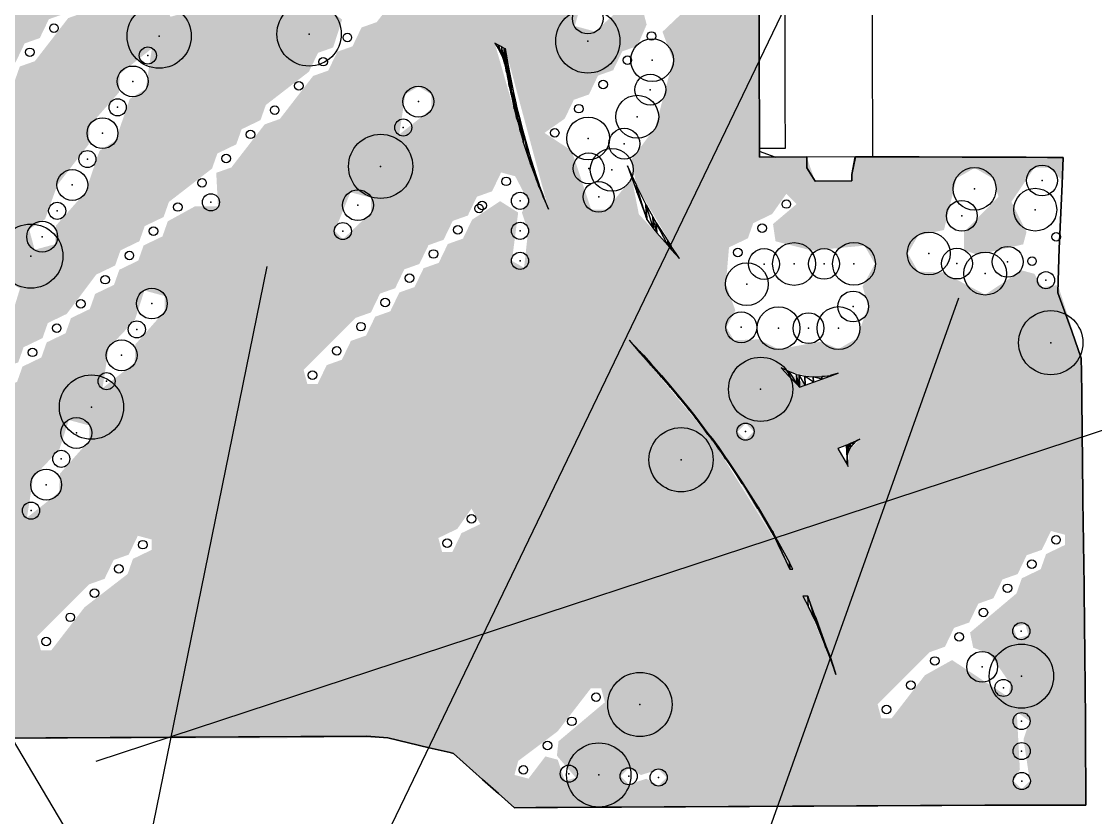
# Model space of a CAD drawing. Header units: metres. Extents: x 4 to 261, y 19 to 641.
# Drawn here: x 165 to 215.1, y 489.9 to 527.1 of the extents above; entities that cross this region are included whole.
import ezdxf

# ---------------------------------------------------------------- set-up
doc = ezdxf.new("R2010")
doc.units = ezdxf.units.M
for name, color, linetype in [('BOUNDARY', 7, 'Continuous'), ('BUILDING', 7, 'Continuous'), ('ELECTR_CABLE', 7, 'Continuous'), ('HEAT', 7, 'Continuous'), ('NEW_BUSH', 3, 'Continuous'), ('NEW_LAWN', 82, 'Continuous'), ('NEW_TREE', 3, 'Continuous'), ('SEWER', 7, 'Continuous'), ('SIDEWALK_PATH', 7, 'Continuous'), ('TREE', 7, 'Continuous'), ('WATER_PIPELINE', 7, 'Continuous')]:
    doc.layers.add(name, color=color, linetype=linetype)

# ---------------------------------------------------------------- blocks, each defined once
blk = doc.blocks.new('СПИРЕЯ_СЕРАЯ')
blk.add_circle((0, 0), 0.2)
blk = doc.blocks.new('МИСКАНТУС_КИТАЙСКИЙ')
blk.add_circle((0, 0), 0.2)
blk = doc.blocks.new('ДЕРЕН_FLAVIRAMEA')
blk.add_circle((0, 0), 0.2)
blk = doc.blocks.new('ДЕРЕН_SIBIRICA')
blk.add_circle((0, 0), 0.2)
blk = doc.blocks.new('BEREZA')
blk.add_circle((0, 0), 0.2)

msp = doc.modelspace()

# ---------------------------------------------------------------- hatches: boundary and pattern name
at = {"layer": 'NEW_LAWN'}
h = msp.add_hatch(color=82, dxfattribs=at)
h.paths.add_polyline_path([(132.744, 522.416), (133.769, 526.845), (136.647, 530.364), (140.788, 532.244), (164.685, 531.241), (167.64, 535.13), (175.773, 540.609), (181.933, 542.929), (180.519, 541.059), (179.637, 540.634), (179.388, 539.928), (177.374, 538.372), (177.125, 537.665), (176.243, 537.24), (175.994, 536.534), (173.98, 534.978), (173.731, 534.271), (173.088, 534.121), (172.516, 535.338), (171.998, 535.2), (172.855, 534.179), (172.6, 533.14), (171.893, 532.89), (171.468, 532.008), (170.762, 531.758), (170.337, 530.877), (169.63, 530.627), (169.205, 529.746), (168.499, 529.496), (168.074, 528.614), (167.368, 528.364), (166.943, 527.483), (166.236, 527.233), (165.811, 526.352), (165.105, 526.102), (164.68, 525.22), (163.974, 524.97), (163.549, 524.089), (162.842, 523.839), (162.417, 522.957), (161.711, 522.707), (161.286, 521.826), (160.58, 521.576), (160.155, 520.695), (159.448, 520.445), (159.023, 519.563), (158.317, 519.313), (157.892, 518.432), (157.185, 518.182), (156.76, 517.301), (156.054, 517.051), (155.629, 516.169), (154.923, 515.919), (154.498, 515.038), (153.791, 514.788), (153.366, 513.906), (152.66, 513.656), (150.835, 511.488), (149.995, 511.597), (149.757, 512.593), (151.13, 514.146), (151.13, 514.845), (150.525, 515.194), (149.919, 514.845), (149.881, 513.979), (148.509, 512.426), (147.842, 510.478), (147.098, 510.008), (147.53, 508.452), (146.578, 507.118), (145.696, 506.693), (145.447, 505.987), (144.564, 505.562), (144.743, 504.811), (145.218, 504.908), (146.775, 506.921), (148.788, 508.477), (149.037, 509.183), (149.92, 509.608), (150.169, 510.315), (150.875, 510.565), (151.3, 511.446), (152.007, 511.696), (153.563, 513.709), (154.445, 514.134), (154.694, 514.84), (155.577, 515.265), (155.826, 515.972), (156.902, 516.24), (156.957, 517.103), (157.952, 517.309), (158.088, 518.234), (159.116, 518.691), (160.48, 518.45), (160.83, 519.055), (160.325, 520.24), (161.234, 520.922), (161.483, 521.628), (162.189, 521.878), (163.745, 523.891), (164.628, 524.316), (164.877, 525.023), (165.583, 525.273), (167.139, 527.285), (167.846, 527.535), (168.271, 528.417), (170.284, 529.973), (170.533, 530.679), (171.416, 531.104), (172.796, 532.942), (173.964, 533.232), (174.448, 532.276), (173.076, 530.723), (173.037, 529.857), (171.571, 527.955), (171.92, 527.35), (172.875, 527.606), (173.542, 529.554), (174.286, 530.024), (174.953, 531.973), (175.697, 532.443), (176.176, 534.001), (175.504, 535.08), (176.19, 536.336), (176.897, 536.586), (177.322, 537.468), (178.028, 537.718), (179.584, 539.73), (180.467, 540.155), (180.716, 540.862), (182.73, 542.418), (182.488, 543.138), (183.782, 543.625), (184.072, 553.571), (186.474, 560.945), (187.079, 560.911), (188.635, 562.923), (189.909, 563.315), (190.683, 562.083), (190.468, 559.62), (191.317, 559.11), (192.362, 560.166), (191.938, 562.09), (192.331, 562.767), (192.934, 562.929), (193.709, 562.393), (193.268, 560.263), (193.692, 558.339), (193.344, 557.519), (194.162, 554.904), (193.55, 554.429), (192.728, 554.52), (191.928, 557.659), (190.974, 557.915), (190.479, 555.42), (191.412, 554.384), (191.378, 554.182), (191.408, 552.808), (191.722, 552.793), (191.408, 554.327), (192.189, 554.034), (192.345, 553.455), (191.833, 552.373), (191.127, 552.123), (190.702, 551.242), (188.688, 549.685), (188.439, 548.979), (187.323, 548.321), (187.242, 555.508), (187.212, 529.605), (187.323, 548.308), (188.21, 547.9), (189.767, 549.913), (190.649, 550.275), (190.898, 551.044), (191.633, 551.218), (192.058, 550.483), (191.408, 550.389), (191.129, 547.861), (191.339, 537.232), (190.122, 536.976), (189.697, 536.095), (187.444, 534.298), (188.337, 533.884), (189.893, 535.897), (190.718, 536.178), (191.348, 535.935), (191.117, 531.061), (191.393, 529.035), (190.803, 526.914), (191.757, 526.658), (193.181, 527.964), (194.004, 527.566), (194.159, 526.986), (193.725, 525.981), (193.019, 525.731), (192.594, 524.85), (191.888, 524.6), (191.463, 523.717), (190.756, 523.468), (190.331, 522.587), (189.385, 521.922), (190.663, 521.087), (191.571, 518.329), (192.27, 518.329), (193.467, 519.799), (193.792, 518.128), (195.693, 516.062), (193.68, 519.448), (193.456, 520.691), (194.568, 522.188), (195.392, 525.319), (194.898, 526.646), (198.262, 529.842), (197.544, 530.257), (197.119, 529.375), (195.837, 528.974), (195.026, 530.345), (195.372, 532.319), (195.018, 533.145), (195.364, 535.119), (195.008, 537.099), (195.357, 537.919), (194.134, 539.584), (194.419, 540.422), (195.125, 540.672), (195.55, 541.554), (196.256, 541.804), (196.681, 542.685), (197.628, 543.349), (197.149, 543.828), (196.216, 542.727), (195.32, 543.132), (194.986, 544.345), (195.333, 546.319), (194.977, 548.299), (195.325, 549.119), (194.969, 550.788), (195.317, 551.919), (194.009, 553.607), (194.292, 554.438), (194.999, 554.688), (195.424, 555.57), (196.13, 555.82), (196.555, 556.701), (197.501, 557.365), (197.022, 557.844), (196.089, 556.744), (195.292, 557.174), (194.945, 559.499), (195.294, 560.319), (194.916, 562.068), (194.366, 562.714), (194.45, 564.201), (193.602, 564.69), (191.12, 563.922), (190.375, 565.233), (200.507, 566.694), (200.522, 564.16), (199.304, 564.156), (199.426, 520.795), (201.635, 520.801), (202.024, 519.675), (203.742, 519.69), (203.905, 520.807), (213.61, 520.78), (213.573, 519.704), (212.974, 520.303), (212.275, 520.303), (211.196, 518.7), (211.902, 517.296), (211.747, 516.716), (209.617, 516.233), (208.981, 516.444), (208.981, 517.293), (210.594, 518.944), (210.326, 519.798), (209.478, 520.287), (208.63, 519.798), (208.047, 517.387), (206.844, 517.136), (206.354, 516.289), (206.844, 515.441), (207.998, 515.405), (209.971, 514.37), (211.685, 515.498), (212.268, 515.342), (212.621, 514.713), (213.373, 514.813), (214.462, 511.403), (214.672, 490.53), (187.989, 490.394), (185.137, 492.933), (182.062, 493.664), (145.15, 493.56), (145.881, 494.336), (145.837, 494.484), (141.984, 493.246), (139.117, 491.512), (138.09, 492.3), (141.431, 494.395), (145.493, 495.711), (145.359, 496.157), (145.294, 495.65), (142.836, 495.426), (142.858, 494.875), (141.402, 495.023), (141.425, 494.398), (139.835, 494.575), (139.868, 493.489), (139.133, 494.365), (139.182, 493.078), (137.83, 494.093), (137.702, 492.903), (137.103, 494.835), (136.109, 494.996), (136.154, 494.134), (135.503, 494.766), (135.428, 495.927), (136.167, 495.857), (137.724, 497.87), (139.737, 499.426), (139.986, 500.132), (141.232, 500.496), (142.2, 499.552), (143.463, 501.194), (142.764, 501.892), (141.601, 500.62), (140.215, 501.211), (139.79, 500.33), (137.776, 498.774), (137.527, 498.067), (136.645, 497.642), (136.396, 496.936), (135.182, 496.179), (135.161, 516.956), (135.153, 494.551), (134.599, 494.975), (132.781, 500.689)])
h.paths.add_polyline_path([(133.251, 507.911), (133.905, 507.736), (134.081, 508.39), (133.427, 508.565)], flags=16)
h.paths.add_polyline_path([(198.963, 566.408), (198.963, 566.134), (198.972, 566.133)], flags=16)
h.paths.add_polyline_path([(187.212, 529.604), (187.212, 528.605), (187.272, 528.067), (187.272, 528.157)], flags=16)
h.paths.add_polyline_path([(158.332, 516.911), (158.154, 516.246), (157.233, 515.997), (157.371, 514.911), (155.998, 513.358), (155.332, 511.409), (154.588, 510.94), (153.921, 508.991), (153.177, 508.521), (153.432, 507.566), (154.387, 507.822), (154.426, 508.688), (155.798, 510.241), (156.465, 512.189), (157.209, 512.659), (157.876, 514.608), (158.62, 515.078), (159.099, 516.636)], flags=16)
h.paths.add_polyline_path([(156.293, 531.433), (155.629, 530.311), (154.923, 530.061), (154.498, 529.18), (152.484, 527.624), (152.235, 526.917), (151.353, 526.492), (151.104, 525.786), (149.09, 524.23), (148.841, 523.522), (148.134, 523.273), (146.578, 521.26), (145.872, 521.01), (145.447, 520.129), (144.74, 519.879), (143.184, 517.866), (142.302, 517.441), (142.053, 516.735), (140.039, 515.179), (140.215, 514.525), (140.693, 514.525), (141.118, 515.406), (141.824, 515.656), (143.65, 517.824), (144.603, 518.321), (145.874, 517.731), (146.479, 518.08), (146.958, 519.639), (146.584, 520.265), (146.775, 521.063), (147.481, 521.313), (149.037, 523.326), (149.744, 523.576), (151.3, 525.588), (152.007, 525.838), (152.432, 526.72), (153.138, 526.97), (154.694, 528.982), (156.708, 530.539), (156.708, 531.018)], flags=16)
h.paths.add_polyline_path([(142.657, 531.763), (141.993, 530.816), (141.11, 530.392), (140.861, 529.686), (139.979, 529.261), (140.155, 528.607), (140.633, 528.607), (142.189, 530.62), (143.072, 531.045)], flags=16)
h.paths.add_polyline_path([(132.952, 522.233), (133.845, 521.819), (135.401, 523.831), (136.284, 524.256), (136.284, 524.735), (135.63, 524.91), (135.205, 524.029)], flags=16)
h.paths.add_polyline_path([(183.923, 544.92), (184.816, 544.506), (185.241, 545.387), (186.124, 545.812), (186.124, 546.291), (185.47, 546.466), (185.045, 545.585)], flags=16)
h.paths.add_polyline_path([(187.227, 556.004), (187.242, 555.512), (187.212, 558.944)], flags=16)
h.paths.add_polyline_path([(207.385, 497.671), (204.946, 495.233), (205.122, 494.579), (205.6, 494.579), (207.157, 496.592), (208.425, 497.299), (211.048, 495.574), (211.151, 496.188), (210.179, 497.589), (209.409, 497.879), (209.265, 498.586), (211.433, 500.411), (211.682, 501.118), (212.565, 501.543), (212.814, 502.249), (213.696, 502.674), (213.696, 503.153), (213.042, 503.328), (212.617, 502.447), (211.911, 502.197), (211.486, 501.314), (210.779, 501.065), (210.354, 500.184), (209.648, 499.934), (209.223, 499.052), (208.517, 498.802), (208.092, 497.921)], flags=16)
h.paths.add_polyline_path([(211.446, 494.873), (211.591, 492.191), (211.301, 491.648), (211.68, 491.27), (212.059, 491.648), (211.76, 493.595), (212.05, 494.448)], flags=16)
h.paths.add_polyline_path([(211.985, 498.459), (211.846, 498.976), (211.287, 498.821), (211.468, 498.32)], flags=16)
h.paths.add_polyline_path([(204.114, 507.61), (203.085, 507.176), (203.577, 506.342), (203.607, 507.072)], flags=16)
h.paths.add_polyline_path([(198.005, 516.576), (197.858, 514.858), (198.301, 513.632), (197.882, 512.844), (198.231, 512.239), (199.388, 512.278), (200.319, 511.819), (202.299, 512.175), (203.119, 511.827), (203.966, 512.316), (204.506, 513.815), (204.244, 514.758), (204.821, 515.808), (204.332, 516.656), (201.863, 516.431), (200.178, 516.858), (200.061, 517.666), (201.162, 518.599), (200.683, 519.078), (200.019, 518.133), (199.137, 517.708), (198.888, 517)], flags=16)
h.paths.add_polyline_path([(201.562, 510.134), (201.95, 510.283), (202.338, 510.417), (203.099, 510.701), (202.329, 510.421), (200.8, 510.776)], flags=16)
h.paths.add_polyline_path([(201.681, 500.278), (201.711, 499.785), (202.995, 496.622), (202.741, 497.412)], flags=16)
h.paths.add_polyline_path([(193.35, 512.238), (197.231, 507.574), (200.994, 501.548), (197.53, 507.222), (195.034, 510.403)], flags=16)
h.paths.add_polyline_path([(198.778, 507.589), (199.157, 507.968), (198.778, 508.346), (198.399, 507.968)], flags=16)
h.paths.add_polyline_path([(194.718, 492.191), (193.894, 491.929), (193.32, 492.251), (192.941, 491.872), (193.32, 491.493), (194.144, 491.755), (194.718, 491.433), (195.097, 491.812)], flags=16)
h.paths.add_polyline_path([(189.428, 492.799), (190.007, 492.644), (190.333, 491.664), (190.85, 491.802), (189.966, 492.83), (190.04, 493.504), (192.209, 495.329), (192.033, 495.983), (191.555, 495.983), (189.999, 493.969), (188.161, 492.589), (187.985, 491.935), (188.639, 491.76)], flags=16)
h.paths.add_polyline_path([(187.063, 526.11), (188.392, 521.496), (189.123, 519.407), (189.571, 518.362), (187.556, 525.857)], flags=16)
h.paths.add_polyline_path([(180.574, 513.286), (178.135, 510.848), (178.311, 510.194), (178.789, 510.194), (179.214, 511.076), (179.92, 511.326), (180.345, 512.207), (181.052, 512.457), (181.477, 513.338), (182.183, 513.588), (182.608, 514.47), (183.315, 514.72), (183.74, 515.601), (184.446, 515.851), (184.871, 516.733), (185.577, 516.983), (186.002, 517.864), (187.315, 518.734), (188.157, 518.202), (187.865, 515.947), (188.433, 515.619), (188.622, 517.347), (188.33, 518.202), (188.622, 518.747), (188.016, 519.899), (187.362, 520.074), (186.937, 519.193), (186.231, 518.943), (185.806, 518.062), (185.099, 517.812), (184.674, 516.93), (183.968, 516.68), (183.543, 515.799), (182.837, 515.549), (182.412, 514.666), (181.705, 514.417), (181.28, 513.536)], flags=16)
h.paths.add_polyline_path([(185.975, 504.37), (185.311, 503.425), (184.429, 503), (184.605, 502.346), (185.083, 502.346), (185.508, 503.227), (186.39, 503.652)], flags=16)
h.paths.add_polyline_path([(161.121, 509.426), (160.283, 508.607), (160.53, 506.906), (160.945, 506.667), (161.609, 507.613), (162.491, 508.038), (162.74, 508.744), (163.623, 509.169), (163.872, 509.875), (164.754, 510.3), (165.003, 511.007), (165.885, 511.432), (166.134, 512.138), (167.017, 512.563), (167.266, 513.27), (168.148, 513.695), (168.397, 514.401), (169.279, 514.826), (169.528, 515.532), (170.411, 515.957), (170.66, 516.664), (171.542, 517.089), (171.791, 517.795), (173.056, 518.489), (174.134, 518.491), (174.054, 520.058), (174.76, 520.308), (176.317, 522.321), (177.023, 522.571), (178.579, 524.583), (179.286, 524.833), (179.711, 525.715), (180.417, 525.965), (180.842, 526.846), (181.549, 527.096), (183.105, 529.109), (183.987, 529.534), (184.236, 530.24), (186.25, 531.796), (186.25, 532.275), (185.596, 532.45), (184.04, 530.438), (182.026, 528.881), (181.777, 528.175), (180.32, 528.023), (180.093, 528.871), (181.466, 530.424), (182.132, 532.373), (182.876, 532.842), (183.356, 534.401), (182.787, 534.729), (181.666, 533.541), (180.999, 531.593), (180.255, 531.123), (179.588, 529.174), (178.844, 528.704), (178.844, 528.005), (179.935, 527.215), (179.514, 525.912), (178.808, 525.662), (178.383, 524.781), (176.369, 523.225), (176.12, 522.518), (175.238, 522.093), (174.989, 521.387), (174.106, 520.962), (173.857, 520.255), (171.844, 518.699), (171.595, 517.993), (170.712, 517.568), (170.463, 516.861), (169.581, 516.436), (169.332, 515.73), (168.449, 515.305), (167.069, 513.467), (166.187, 513.042), (165.938, 512.336), (165.055, 511.911), (164.806, 511.204), (163.475, 510.754), (163.037, 511.542), (164.409, 513.095), (164.888, 514.653), (164.32, 514.981), (163.199, 513.793), (163.16, 512.928), (161.788, 511.375)], flags=16)
h.paths.add_polyline_path([(184.101, 523.733), (183.495, 524.082), (182.89, 523.733), (182.6, 521.846), (184.101, 523.034)], flags=16)
h.paths.add_polyline_path([(180.324, 519.151), (179.589, 517.337), (179.968, 516.958), (181.279, 518.197), (181.279, 518.896)], flags=16)
h.paths.add_polyline_path([(170.248, 513.167), (169.031, 511.883), (168.741, 509.997), (170.241, 511.184), (170.28, 512.05), (171.652, 513.603), (171.652, 514.302), (170.698, 514.558)], flags=16)
h.paths.add_polyline_path([(166.633, 519.49), (166.059, 517.891), (165.315, 517.421), (165.571, 516.467), (166.526, 516.722), (166.564, 517.588), (167.937, 519.141), (168.604, 521.09), (169.348, 521.559), (170.014, 523.508), (170.759, 523.978), (171.048, 525.865), (169.548, 524.677), (169.51, 523.811), (168.137, 522.258), (168.099, 521.393)], flags=16)
h.paths.add_polyline_path([(168.129, 500.841), (165.69, 498.403), (165.866, 497.749), (166.344, 497.749), (167.9, 499.762), (169.914, 501.318), (170.163, 502.025), (171.045, 502.45), (171.045, 502.929), (170.391, 503.104), (169.966, 502.222), (169.26, 501.972), (168.835, 501.091)], flags=16)
h.paths.add_polyline_path([(166.721, 507.121), (165.504, 505.837), (165.214, 503.95), (166.714, 505.138), (166.752, 506.004), (168.125, 507.557), (168.125, 508.255), (167.17, 508.511)], flags=16)
h.paths.add_polyline_path([(154.706, 522.248), (153.447, 520.891), (153.157, 519.004), (154.657, 520.192), (155.324, 522.141), (156.068, 522.611), (156.735, 524.56), (157.479, 525.029), (157.223, 525.984), (156.269, 525.728), (156.23, 524.862), (154.858, 523.31)], flags=16)
h.paths.add_polyline_path([(155.082, 494.691), (156.672, 494.748), (156.81, 495.265), (155.082, 495.448), (154.703, 495.069)], flags=16)
h.paths.add_polyline_path([(150.524, 497.378), (148.085, 494.94), (148.261, 494.286), (148.739, 494.286), (149.164, 495.168), (149.789, 495.396), (150.882, 494.67), (151.43, 494.966), (152.472, 494.728), (152.472, 495.384), (151.424, 495.139), (150.745, 495.548), (150.59, 496.128), (151.427, 497.43), (152.133, 497.68), (152.558, 498.562), (153.273, 498.814), (153.689, 499.693), (155.703, 501.249), (155.703, 501.728), (155.049, 501.903), (154.624, 501.022), (153.918, 500.772), (153.493, 499.891), (152.786, 499.641), (152.361, 498.759), (151.655, 498.509), (151.23, 497.628)], flags=16)
h.paths.add_polyline_path([(153.758, 497.611), (153.758, 496.912), (154.713, 496.656), (155.397, 498.66), (154.879, 498.799)], flags=16)
h.paths.add_polyline_path([(149.649, 502.475), (148.982, 500.526), (148.238, 500.056), (148.494, 499.102), (149.449, 499.357), (150.116, 501.306), (150.86, 501.776), (151.526, 503.725), (152.271, 504.194), (152.56, 506.081), (151.06, 504.893), (151.022, 504.028)], flags=16)
h.paths.add_polyline_path([(144.365, 503.284), (144.504, 503.802), (143.986, 503.94), (143.847, 503.423)], flags=16)
h.paths.add_polyline_path([(137.04, 510.415), (138.177, 508.19), (138.17, 507.474), (139.714, 507.218), (140.835, 508.406), (141.502, 510.355), (142.246, 510.825), (142.913, 512.774), (143.657, 513.243), (144.085, 514.992), (143.568, 515.13), (142.447, 513.942), (142.408, 513.077), (141.036, 511.524), (140.997, 510.658), (139.625, 509.105), (139.393, 508.113), (138.409, 508.149), (137.558, 510.554)], flags=16)
h.paths.add_polyline_path([(142.455, 497.947), (142.879, 497.523), (142.872, 496.807), (143.389, 496.669), (143.528, 497.186), (142.956, 497.752), (142.963, 498.467), (142.494, 498.71)], flags=16)

# ---------------------------------------------------------------- linework, layer by layer
at = {"layer": 'BOUNDARY'}
msp.add_lwpolyline([(164.098, 493.65), (166.099, 493.665), (167.099, 493.665), (169.1, 493.68), (170.086, 493.68), (172.087, 493.694), (173.087, 493.694), (175.088, 493.709), (176.073, 493.709), (177.999, 493.724), (177.999, 493.724), (178.074, 493.724), (179.075, 493.724), (181.075, 493.739), (182.061, 493.665), (184.002, 493.202), (184.973, 492.978), (185.137, 492.933), (185.137, 492.933), (186.496, 491.723), (187.242, 491.067), (187.989, 490.395), (187.989, 490.395), (188.989, 490.41), (189.99, 490.41), (191.99, 490.424), (192.976, 490.424), (194.977, 490.439), (195.977, 490.439), (197.978, 490.454), (198.963, 490.454), (200.964, 490.469), (201.965, 490.469), (203.966, 490.484), (204.951, 490.484), (206.952, 490.499), (207.952, 490.499), (209.953, 490.514), (210.939, 490.514), (212.939, 490.514), (213.94, 490.514), (214.671, 490.529), (214.671, 490.529), (214.671, 491.783), (214.657, 492.784), (214.657, 493.202), (214.657, 493.202), (214.657, 494.784), (214.642, 495.785), (214.627, 497.771), (214.612, 498.771), (214.597, 500.772), (214.582, 501.758), (214.552, 503.758), (214.537, 504.759), (214.522, 506.76), (214.507, 507.745), (214.492, 509.746), (214.477, 510.746), (214.462, 511.403), (214.462, 511.403), (214.014, 512.658), (213.671, 513.598), (213.357, 514.449), (213.357, 514.449), (213.402, 515.539), (213.432, 516.525), (213.522, 518.526), (213.567, 519.526), (213.611, 520.78), (213.611, 520.78), (212.88, 520.78), (211.879, 520.795), (209.893, 520.795), (208.893, 520.795), (206.892, 520.81), (205.892, 520.81), (204.712, 520.81), (204.712, 520.81), (203.906, 520.81), (203.742, 519.974), (203.742, 519.69), (203.742, 519.69), (202.024, 519.675), (201.636, 520.288), (201.636, 520.81), (201.636, 520.81), (200.158, 520.795), (199.426, 521.049), (199.426, 521.213), (199.426, 521.213), (200.636, 521.213), (200.636, 521.213), (200.636, 521.841), (200.621, 522.841), (200.621, 524.842), (200.621, 525.827), (200.621, 527.828)], dxfattribs=at)
at = {"layer": 'BUILDING'}
msp.add_lwpolyline([(204.712, 520.81), (199.426, 520.795), (199.304, 564.157), (204.59, 564.172)], close=True, dxfattribs=at)
at = {"layer": 'ELECTR_CABLE'}
msp.add_line((180.951, 486.9), (220.421, 568.966), dxfattribs=at)
at = {"layer": 'GROUND'}
msp.add_lwpolyline([(199.304, 564.157), (199.426, 520.795), (200.152, 520.797), (200.158, 520.795), (200.442, 520.798), (201.636, 520.802), (201.636, 520.288), (202.024, 519.675), (203.742, 519.69), (203.742, 519.974), (203.905, 520.808), (204.712, 520.81), (205.892, 520.81), (206.892, 520.81), (208.893, 520.795), (209.893, 520.795), (211.879, 520.795), (212.88, 520.78), (213.611, 520.78), (213.567, 519.526), (213.522, 518.526), (213.432, 516.525), (213.402, 515.539), (213.357, 514.449), (213.671, 513.598), (214.014, 512.658), (214.462, 511.403), (214.477, 510.746), (214.492, 509.746), (214.507, 507.745), (214.522, 506.76), (214.537, 504.759), (214.552, 503.758), (214.582, 501.758), (214.597, 500.772), (214.612, 498.771), (214.627, 497.771), (214.642, 495.785), (214.657, 494.784), (214.657, 493.202), (214.657, 492.784), (214.671, 491.783), (214.671, 490.529), (213.94, 490.514), (212.939, 490.514), (210.939, 490.514), (209.953, 490.514), (207.952, 490.499), (206.952, 490.499), (204.951, 490.484), (203.966, 490.484), (201.965, 490.469), (200.964, 490.469), (198.963, 490.454), (197.978, 490.454), (195.977, 490.439), (194.977, 490.439), (192.976, 490.424), (191.99, 490.424), (189.99, 490.41), (188.989, 490.41), (187.989, 490.395), (187.242, 491.067), (186.496, 491.723), (185.137, 492.933), (184.973, 492.978), (184.002, 493.202), (182.061, 493.665), (181.075, 493.739), (179.075, 493.724), (178.074, 493.724), (177.999, 493.724), (176.073, 493.709), (175.088, 493.709), (173.087, 493.694), (172.087, 493.694), (170.086, 493.68), (169.1, 493.68), (167.099, 493.665), (166.099, 493.665), (164.098, 493.65)], dxfattribs=at)
at = {"layer": 'HEAT'}
msp.add_line((168.439, 492.578), (260.674, 522.924), dxfattribs=at)
at = {"layer": 'NEW_BUSH'}
for centre, radius in [((191.408, 527.264), 0.72), ((194.413, 525.319), 1), ((170.859, 525.537), 0.4), ((170.153, 524.327), 0.72), ((194.327, 523.939), 0.72), ((183.495, 523.383), 0.72), ((169.448, 523.118), 0.4), ((193.72, 522.678), 1), ((168.742, 521.909), 0.72), ((182.79, 522.174), 0.4), ((191.423, 521.664), 1), ((193.114, 521.416), 0.72), ((168.037, 520.7), 0.4), ((191.452, 520.264), 0.72), ((192.527, 520.196), 1), ((209.478, 519.308), 1), ((212.625, 519.698), 0.72), ((167.331, 519.49), 0.72), ((180.673, 518.546), 0.72), ((191.92, 518.934), 0.72), ((212.312, 518.336), 1), ((173.806, 518.681), 0.4), ((188.244, 518.747), 0.4), ((208.879, 518.048), 0.72), ((166.626, 518.281), 0.4), ((165.921, 517.072), 0.72), ((179.968, 517.337), 0.4), ((188.244, 517.347), 0.4), ((207.333, 516.289), 1), ((201.043, 515.8), 1), ((203.843, 515.808), 1), ((188.244, 515.947), 0.4), ((199.643, 515.796), 0.72), ((202.443, 515.804), 0.72), ((208.652, 515.819), 0.72), ((209.971, 515.349), 1), ((211.02, 515.901), 0.72), ((198.837, 514.858), 1), ((212.81, 515.041), 0.4), ((171.047, 513.952), 0.72), ((203.807, 513.815), 0.72), ((200.319, 512.798), 1), ((203.119, 512.806), 1), ((198.58, 512.844), 0.72), ((201.719, 512.802), 0.72), ((170.342, 512.743), 0.4), ((169.636, 511.534), 0.72), ((168.931, 510.325), 0.4), ((167.52, 507.906), 0.72), ((198.778, 507.968), 0.4), ((166.814, 506.697), 0.4), ((166.109, 505.488), 0.72), ((165.403, 504.278), 0.4), ((211.657, 498.648), 0.4), ((209.829, 496.984), 0.72), ((210.823, 495.998), 0.4), ((211.671, 494.448), 0.4), ((211.675, 493.048), 0.4), ((190.522, 491.992), 0.4), ((193.32, 491.872), 0.4), ((194.718, 491.812), 0.4), ((211.68, 491.648), 0.4)]:
    msp.add_circle(centre, radius, dxfattribs=at)
for p in [(170.859, 525.537), (194.413, 525.319), (170.153, 524.327), (194.327, 523.939), (183.495, 523.383), (169.448, 523.118), (193.72, 522.678), (168.742, 521.909), (182.79, 522.174), (191.423, 521.664), (193.114, 521.416), (168.037, 520.7), (191.452, 520.264), (192.527, 520.196), (167.331, 519.49), (209.478, 519.308), (212.625, 519.698), (188.244, 518.747), (191.92, 518.934), (166.626, 518.281), (173.806, 518.681), (180.673, 518.546), (212.312, 518.336), (208.879, 518.048), (179.968, 517.337), (188.244, 517.347), (165.921, 517.072), (207.333, 516.289), (188.244, 515.947), (199.643, 515.796), (201.043, 515.8), (202.443, 515.804), (203.843, 515.808), (208.652, 515.819), (211.02, 515.901), (209.971, 515.349), (198.837, 514.858), (212.81, 515.041), (171.047, 513.952), (203.807, 513.815), (170.342, 512.743), (198.58, 512.844), (200.319, 512.798), (201.719, 512.802), (203.119, 512.806), (169.636, 511.534), (168.931, 510.325), (167.52, 507.906), (198.778, 507.968), (166.814, 506.697), (166.109, 505.488), (165.403, 504.278), (211.657, 498.648), (209.829, 496.984), (210.823, 495.998), (211.671, 494.448), (211.675, 493.048), (190.522, 491.992), (193.32, 491.872), (194.718, 491.812), (211.68, 491.648)]:
    msp.add_point(p, dxfattribs=at)
at = {"layer": 'NEW_TREE'}
for centre in [(171.388, 526.444), (178.391, 526.541), (191.411, 526.214), (181.732, 520.36), (165.391, 516.165), (213.034, 512.123), (199.483, 509.946), (168.225, 509.115), (195.764, 506.655), (211.664, 496.548), (193.843, 495.225), (191.921, 491.932)]:
    msp.add_circle(centre, 1.5, dxfattribs=at)
for p in [(171.388, 526.444), (178.391, 526.541), (191.411, 526.214), (181.732, 520.36), (165.391, 516.165), (213.034, 512.123), (199.483, 509.946), (168.225, 509.115), (195.764, 506.655), (211.664, 496.548), (193.843, 495.225), (191.921, 491.932)]:
    msp.add_point(p, dxfattribs=at)
at = {"layer": 'SEWER'}
for p, q in [((156.694, 418.922), (176.438, 515.682)), ((208.722, 514.201), (174.756, 418.877))]:
    msp.add_line(p, q, dxfattribs=at)
at = {"layer": 'SIDEWALK_PATH'}
for points in [[(187.406, 525.499), (187.257, 525.812), (187.257, 525.812), (187.242, 526.021), (187.242, 526.021), (187.406, 525.499), (187.257, 525.812), (187.242, 526.021), (187.242, 526.021), (187.063, 526.111), (187.063, 526.111), (187.257, 525.812)], [(187.406, 525.499), (187.391, 525.947), (187.391, 525.947), (187.242, 526.021), (187.242, 526.021), (187.406, 525.499)], [(187.496, 525.887), (187.526, 525.17), (187.526, 525.17), (187.391, 525.947), (187.391, 525.947), (187.496, 525.887), (187.526, 525.17), (187.391, 525.947), (187.391, 525.947), (187.406, 525.499), (187.406, 525.499), (187.526, 525.17)], [(187.556, 525.857), (187.6, 524.827), (187.6, 524.827), (187.496, 525.887), (187.496, 525.887), (187.556, 525.857), (187.6, 524.827), (187.496, 525.887), (187.496, 525.887), (187.526, 525.17), (187.526, 525.17), (187.6, 524.827)], [(187.69, 525.066), (187.735, 524.11), (187.735, 524.11), (187.556, 525.857), (187.556, 525.857), (187.69, 525.066), (187.735, 524.11), (187.556, 525.857), (187.556, 525.857), (187.615, 524.752), (187.615, 524.752), (187.735, 524.11), (187.556, 525.857), (187.615, 524.752), (187.615, 524.752), (187.6, 524.827), (187.6, 524.827), (187.556, 525.857)], [(187.765, 524.663), (187.824, 523.722), (187.824, 523.722), (187.69, 525.066), (187.69, 525.066), (187.765, 524.663), (187.824, 523.722), (187.69, 525.066), (187.69, 525.066), (187.735, 524.11), (187.735, 524.11), (187.824, 523.722)], [(187.944, 523.811), (187.974, 523.05), (187.974, 523.05), (187.765, 524.663), (187.765, 524.663), (187.944, 523.811), (187.974, 523.05), (187.765, 524.663), (187.765, 524.663), (187.824, 523.722), (187.824, 523.722), (187.974, 523.05)], [(188.048, 523.334), (188.078, 522.617), (188.078, 522.617), (187.944, 523.811), (187.944, 523.811), (188.048, 523.334), (188.078, 522.617), (187.944, 523.811), (187.944, 523.811), (187.974, 523.05), (187.974, 523.05), (188.078, 522.617)], [(188.093, 523.095), (188.138, 522.438), (188.138, 522.438), (188.048, 523.334), (188.048, 523.334), (188.093, 523.095), (188.138, 522.438), (188.048, 523.334), (188.048, 523.334), (188.078, 522.617), (188.078, 522.617), (188.138, 522.438)], [(188.228, 522.572), (188.257, 522.005), (188.257, 522.005), (188.093, 523.095), (188.093, 523.095), (188.228, 522.572), (188.257, 522.005), (188.093, 523.095), (188.093, 523.095), (188.138, 522.438), (188.138, 522.438), (188.257, 522.005)], [(188.362, 522.064), (188.392, 521.542), (188.392, 521.542), (188.228, 522.572), (188.228, 522.572), (188.362, 522.064), (188.392, 521.542), (188.228, 522.572), (188.228, 522.572), (188.257, 522.005), (188.257, 522.005), (188.392, 521.542)], [(188.377, 522.02), (188.392, 521.497), (188.392, 521.497), (188.362, 522.064), (188.362, 522.064), (188.377, 522.02), (188.392, 521.497), (188.362, 522.064), (188.362, 522.064), (188.392, 521.542), (188.392, 521.542), (188.392, 521.497)], [(188.72, 520.81), (188.735, 520.467), (188.735, 520.467), (188.377, 522.02), (188.377, 522.02), (188.72, 520.81), (188.735, 520.467), (188.377, 522.02), (188.377, 522.02), (188.392, 521.497), (188.392, 521.497), (188.735, 520.467)], [(188.765, 520.646), (188.78, 520.332), (188.78, 520.332), (188.72, 520.81), (188.72, 520.81), (188.765, 520.646), (188.78, 520.332), (188.72, 520.81), (188.72, 520.81), (188.735, 520.467), (188.735, 520.467), (188.78, 520.332)], [(189.004, 519.914), (189.019, 519.72), (189.019, 519.72), (188.765, 520.646), (188.765, 520.646), (189.004, 519.914), (189.019, 519.72), (188.765, 520.646), (188.765, 520.646), (188.78, 520.332), (188.78, 520.332), (189.019, 519.72)], [(193.708, 519.123), (193.693, 519.168), (193.693, 519.168), (193.678, 519.481), (193.678, 519.481), (193.708, 519.123), (193.693, 519.168), (193.678, 519.481), (193.678, 519.481), (193.26, 520.377), (193.26, 520.377), (193.693, 519.168)], [(189.124, 519.541), (189.124, 519.407), (189.124, 519.407), (189.004, 519.914), (189.004, 519.914), (189.124, 519.541), (189.124, 519.407), (189.004, 519.914), (189.004, 519.914), (189.019, 519.72), (189.019, 519.72), (189.124, 519.407)], [(189.153, 519.437), (189.168, 519.332), (189.168, 519.332), (189.124, 519.541), (189.124, 519.541), (189.153, 519.437), (189.168, 519.332), (189.124, 519.541), (189.124, 519.541), (189.124, 519.407), (189.124, 519.407), (189.168, 519.332)], [(189.347, 518.944), (189.347, 518.884), (189.347, 518.884), (189.153, 519.437), (189.153, 519.437), (189.347, 518.944), (189.347, 518.884), (189.153, 519.437), (189.153, 519.437), (189.168, 519.332), (189.168, 519.332), (189.347, 518.884)], [(193.708, 519.123), (193.678, 519.451), (193.678, 519.451), (193.678, 519.481), (193.678, 519.481), (193.708, 519.123)], [(194.126, 518.585), (194.155, 517.943), (194.155, 517.943), (193.678, 519.451), (193.678, 519.451), (194.126, 518.585), (194.155, 517.943), (193.678, 519.451), (193.678, 519.451), (193.708, 519.123), (193.708, 519.123), (194.155, 517.943)], [(189.571, 518.361), (189.347, 518.944), (189.347, 518.944), (189.347, 518.884), (189.347, 518.884), (189.571, 518.361)], [(194.141, 518.556), (194.17, 517.884), (194.17, 517.884), (194.126, 518.585), (194.126, 518.585), (194.141, 518.556), (194.17, 517.884), (194.126, 518.585), (194.126, 518.585), (194.155, 517.943), (194.155, 517.943), (194.17, 517.884)], [(194.454, 518.003), (194.484, 517.436), (194.484, 517.436), (194.141, 518.556), (194.141, 518.556), (194.454, 518.003), (194.484, 517.436), (194.141, 518.556), (194.141, 518.556), (194.17, 517.884), (194.17, 517.884), (194.484, 517.436)], [(194.603, 517.719), (194.633, 517.257), (194.633, 517.257), (194.454, 518.003), (194.454, 518.003), (194.603, 517.719), (194.633, 517.257), (194.454, 518.003), (194.454, 518.003), (194.484, 517.436), (194.484, 517.436), (194.633, 517.257)], [(195.141, 516.883), (195.141, 516.674), (195.141, 516.674), (194.603, 517.719), (194.603, 517.719), (195.141, 516.883), (195.141, 516.674), (194.603, 517.719), (194.603, 517.719), (194.633, 517.257), (194.633, 517.257), (195.141, 516.674)], [(195.305, 516.629), (195.32, 516.465), (195.32, 516.465), (195.141, 516.883), (195.141, 516.883), (195.305, 516.629), (195.32, 516.465), (195.141, 516.883), (195.141, 516.883), (195.141, 516.674), (195.141, 516.674), (195.32, 516.465)], [(195.693, 516.062), (195.305, 516.629), (195.305, 516.629), (195.32, 516.465), (195.32, 516.465), (195.693, 516.062)], [(194.006, 511.463), (193.842, 511.642), (193.842, 511.642), (193.842, 511.717), (193.842, 511.717), (194.006, 511.463), (193.842, 511.642), (193.842, 511.717), (193.842, 511.717), (193.349, 512.24), (193.349, 512.24), (193.842, 511.642)], [(194.006, 511.463), (194.006, 511.538), (194.006, 511.538), (193.842, 511.717), (193.842, 511.717), (194.006, 511.463)], [(194.35, 511.15), (194.35, 511.075), (194.35, 511.075), (194.006, 511.538), (194.006, 511.538), (194.35, 511.15), (194.35, 511.075), (194.006, 511.538), (194.006, 511.538), (194.006, 511.463), (194.006, 511.463), (194.35, 511.075)], [(194.857, 510.597), (194.857, 510.507), (194.857, 510.507), (194.35, 511.15), (194.35, 511.15), (194.857, 510.597), (194.857, 510.507), (194.35, 511.15), (194.35, 511.15), (194.35, 511.075), (194.35, 511.075), (194.857, 510.507)], [(201.188, 510.164), (200.8, 510.567), (200.8, 510.567), (200.8, 510.776), (200.8, 510.776), (201.188, 510.164), (200.8, 510.567), (200.8, 510.776), (200.8, 510.776), (200.442, 510.955), (200.442, 510.955), (200.8, 510.567)], [(201.188, 510.164), (201.158, 510.642), (201.158, 510.642), (200.8, 510.776), (200.8, 510.776), (201.188, 510.164)], [(195.275, 510.089), (195.275, 510.03), (195.275, 510.03), (194.857, 510.597), (194.857, 510.597), (195.275, 510.089), (195.275, 510.03), (194.857, 510.597), (194.857, 510.597), (194.857, 510.507), (194.857, 510.507), (195.275, 510.03)], [(201.278, 510.627), (201.293, 510.045), (201.293, 510.045), (201.158, 510.642), (201.158, 510.642), (201.278, 510.627), (201.293, 510.045), (201.158, 510.642), (201.158, 510.642), (201.188, 510.164), (201.188, 510.164), (201.293, 510.045)], [(201.547, 510.567), (201.562, 510.134), (201.562, 510.134), (201.278, 510.627), (201.278, 510.627), (201.547, 510.567), (201.562, 510.134), (201.278, 510.627), (201.278, 510.627), (201.293, 510.045), (201.293, 510.045), (201.562, 510.134)], [(201.935, 510.522), (201.95, 510.283), (201.95, 510.283), (201.547, 510.567), (201.547, 510.567), (201.935, 510.522), (201.95, 510.283), (201.547, 510.567), (201.547, 510.567), (201.562, 510.134), (201.562, 510.134), (201.95, 510.283)], [(202.338, 510.537), (202.338, 510.418), (202.338, 510.418), (201.935, 510.522), (201.935, 510.522), (202.338, 510.537), (202.338, 510.418), (201.935, 510.522), (201.935, 510.522), (201.95, 510.283), (201.95, 510.283), (202.338, 510.418)], [(202.726, 510.597), (202.726, 510.567), (202.726, 510.567), (202.338, 510.537), (202.338, 510.537), (202.726, 510.597), (202.726, 510.567), (202.338, 510.537), (202.338, 510.537), (202.338, 510.418), (202.338, 510.418), (202.726, 510.567)], [(203.099, 510.702), (202.726, 510.597), (202.726, 510.597), (202.726, 510.567), (202.726, 510.567), (203.099, 510.702)], [(195.664, 509.626), (195.678, 509.552), (195.678, 509.552), (195.275, 510.089), (195.275, 510.089), (195.664, 509.626), (195.678, 509.552), (195.275, 510.089), (195.275, 510.089), (195.275, 510.03), (195.275, 510.03), (195.678, 509.552)], [(196.171, 508.999), (196.171, 508.94), (196.171, 508.94), (195.664, 509.626), (195.664, 509.626), (196.171, 508.999), (196.171, 508.94), (195.664, 509.626), (195.664, 509.626), (195.678, 509.552), (195.678, 509.552), (196.171, 508.94)], [(196.455, 508.641), (196.47, 508.566), (196.47, 508.566), (196.171, 508.999), (196.171, 508.999), (196.455, 508.641), (196.47, 508.566), (196.171, 508.999), (196.171, 508.999), (196.171, 508.94), (196.171, 508.94), (196.47, 508.566)], [(197.022, 507.879), (197.022, 507.835), (197.022, 507.835), (196.455, 508.641), (196.455, 508.641), (197.022, 507.879), (197.022, 507.835), (196.455, 508.641), (196.455, 508.641), (196.47, 508.566), (196.47, 508.566), (197.022, 507.835)], [(197.231, 507.626), (197.231, 507.566), (197.231, 507.566), (197.022, 507.879), (197.022, 507.879), (197.231, 507.626), (197.231, 507.566), (197.022, 507.879), (197.022, 507.879), (197.022, 507.835), (197.022, 507.835), (197.231, 507.566)], [(197.53, 507.222), (197.53, 507.148), (197.53, 507.148), (197.231, 507.626), (197.231, 507.626), (197.53, 507.222), (197.53, 507.148), (197.231, 507.626), (197.231, 507.626), (197.231, 507.566), (197.231, 507.566), (197.53, 507.148)], [(197.844, 506.76), (197.844, 506.7), (197.844, 506.7), (197.53, 507.222), (197.53, 507.222), (197.844, 506.76), (197.844, 506.7), (197.53, 507.222), (197.53, 507.222), (197.53, 507.148), (197.53, 507.148), (197.844, 506.7)], [(203.532, 506.401), (203.488, 507.342), (203.488, 507.342), (203.085, 507.178), (203.085, 507.178), (203.532, 506.401)], [(203.518, 507.357), (203.547, 506.894), (203.547, 506.894), (203.488, 507.342), (203.488, 507.342), (203.518, 507.357), (203.547, 506.894), (203.488, 507.342), (203.488, 507.342), (203.518, 506.715), (203.518, 506.715), (203.547, 506.894)], [(203.488, 507.342), (203.518, 506.715), (203.518, 506.715), (203.488, 507.342), (203.518, 506.715), (203.488, 507.342), (203.488, 507.342), (203.532, 506.521), (203.532, 506.521), (203.518, 506.715)], [(203.592, 507.387), (203.607, 507.073), (203.607, 507.073), (203.518, 507.357), (203.518, 507.357), (203.592, 507.387), (203.607, 507.073), (203.518, 507.357), (203.518, 507.357), (203.547, 506.894), (203.547, 506.894), (203.607, 507.073)], [(203.682, 507.432), (203.697, 507.237), (203.697, 507.237), (203.592, 507.387), (203.592, 507.387), (203.682, 507.432), (203.697, 507.237), (203.592, 507.387), (203.592, 507.387), (203.607, 507.073), (203.607, 507.073), (203.697, 507.237)], [(203.801, 507.476), (203.816, 507.387), (203.816, 507.387), (203.682, 507.432), (203.682, 507.432), (203.801, 507.476), (203.816, 507.387), (203.682, 507.432), (203.682, 507.432), (203.697, 507.237), (203.697, 507.237), (203.816, 507.387)], [(203.951, 507.536), (203.951, 507.521), (203.951, 507.521), (203.801, 507.476), (203.801, 507.476), (203.951, 507.536), (203.951, 507.521), (203.801, 507.476), (203.801, 507.476), (203.816, 507.387), (203.816, 507.387), (203.951, 507.521)], [(204.115, 507.611), (203.951, 507.536), (203.951, 507.536), (203.951, 507.521), (203.951, 507.521), (204.115, 507.611)], [(197.963, 506.595), (197.963, 506.521), (197.963, 506.521), (197.844, 506.76), (197.844, 506.76), (197.963, 506.595), (197.963, 506.521), (197.844, 506.76), (197.844, 506.76), (197.844, 506.7), (197.844, 506.7), (197.963, 506.521)], [(198.62, 505.61), (198.62, 505.55), (198.62, 505.55), (197.963, 506.595), (197.963, 506.595), (198.62, 505.61), (198.62, 505.55), (197.963, 506.595), (197.963, 506.595), (197.963, 506.521), (197.963, 506.521), (198.62, 505.55)], [(203.577, 506.342), (203.532, 506.521), (203.532, 506.521), (203.532, 506.401), (203.532, 506.401), (203.577, 506.342)], [(198.665, 505.535), (198.68, 505.461), (198.68, 505.461), (198.62, 505.61), (198.62, 505.61), (198.665, 505.535), (198.68, 505.461), (198.62, 505.61), (198.62, 505.61), (198.62, 505.55), (198.62, 505.55), (198.68, 505.461)], [(199.352, 504.46), (199.352, 504.371), (199.352, 504.371), (198.665, 505.535), (198.665, 505.535), (199.352, 504.46), (199.352, 504.371), (198.665, 505.535), (198.665, 505.535), (198.68, 505.461), (198.68, 505.461), (199.352, 504.371)], [(199.367, 504.445), (199.367, 504.356), (199.367, 504.356), (199.352, 504.46), (199.352, 504.46), (199.367, 504.445), (199.367, 504.356), (199.352, 504.46), (199.352, 504.46), (199.352, 504.371), (199.352, 504.371), (199.367, 504.356)], [(199.994, 503.37), (200.009, 503.251), (200.009, 503.251), (199.367, 504.445), (199.367, 504.445), (199.994, 503.37), (200.009, 503.251), (199.367, 504.445), (199.367, 504.445), (199.367, 504.356), (199.367, 504.356), (200.009, 503.251)], [(200.068, 503.266), (200.068, 503.146), (200.068, 503.146), (199.994, 503.37), (199.994, 503.37), (200.068, 503.266), (200.068, 503.146), (199.994, 503.37), (199.994, 503.37), (200.009, 503.251), (200.009, 503.251), (200.068, 503.146)], [(200.083, 503.206), (200.098, 503.101), (200.098, 503.101), (200.068, 503.266), (200.068, 503.266), (200.083, 503.206), (200.098, 503.101), (200.068, 503.266), (200.068, 503.266), (200.068, 503.146), (200.068, 503.146), (200.098, 503.101)], [(200.83, 501.862), (200.845, 501.548), (200.845, 501.548), (200.083, 503.206), (200.083, 503.206), (200.83, 501.862), (200.845, 501.548), (200.083, 503.206), (200.083, 503.206), (200.098, 503.101), (200.098, 503.101), (200.845, 501.548)], [(200.994, 501.548), (200.83, 501.862), (200.83, 501.862), (200.845, 501.548), (200.845, 501.548), (200.994, 501.548)], [(202.024, 499.13), (201.711, 499.787), (201.711, 499.787), (201.681, 500.279), (201.681, 500.279), (202.024, 499.13), (201.711, 499.787), (201.681, 500.279), (201.681, 500.279), (201.457, 500.279), (201.457, 500.279), (201.711, 499.787)], [(202.024, 499.13), (202.009, 499.383), (202.009, 499.383), (201.681, 500.279), (201.681, 500.279), (202.024, 499.13)], [(202.069, 499.234), (202.069, 499.025), (202.069, 499.025), (202.009, 499.383), (202.009, 499.383), (202.069, 499.234), (202.069, 499.025), (202.009, 499.383), (202.009, 499.383), (202.024, 499.13), (202.024, 499.13), (202.069, 499.025)], [(202.532, 497.965), (202.532, 497.875), (202.532, 497.875), (202.069, 499.234), (202.069, 499.234), (202.532, 497.965), (202.532, 497.875), (202.069, 499.234), (202.069, 499.234), (202.069, 499.025), (202.069, 499.025), (202.532, 497.875)], [(202.741, 497.412), (202.741, 497.323), (202.741, 497.323), (202.532, 497.965), (202.532, 497.965), (202.741, 497.412), (202.741, 497.323), (202.532, 497.965), (202.532, 497.965), (202.532, 497.875), (202.532, 497.875), (202.741, 497.323)], [(202.965, 496.726), (202.965, 496.711), (202.965, 496.711), (202.741, 497.412), (202.741, 497.412), (202.965, 496.726), (202.965, 496.711), (202.741, 497.412), (202.741, 497.412), (202.741, 497.323), (202.741, 497.323), (202.965, 496.711)], [(202.965, 496.726), (202.995, 496.621), (202.995, 496.621), (202.965, 496.726), (202.995, 496.621), (202.965, 496.726), (202.965, 496.726), (202.965, 496.711), (202.965, 496.711), (202.995, 496.621)]]:
    msp.add_lwpolyline(points, close=True, dxfattribs=at)
at = {"layer": 'WATER_PIPELINE'}
msp.add_line((212.927, 412.01), (158.288, 504.151), dxfattribs=at)

# ---------------------------------------------------------------- block references
at = {"layer": 'BUSH'}
for name, p in [('СПИРЕЯ_СЕРАЯ', (166.475, 526.818)), ('ДЕРЕН_SIBIRICA', (180.178, 526.379)), ('ДЕРЕН_SIBIRICA', (194.389, 526.448)), ('СПИРЕЯ_СЕРАЯ', (165.344, 525.687)), ('ДЕРЕН_SIBIRICA', (179.047, 525.248)), ('ДЕРЕН_SIBIRICA', (193.258, 525.317)), ('ДЕРЕН_SIBIRICA', (177.915, 524.116)), ('ДЕРЕН_SIBIRICA', (192.126, 524.185)), ('ДЕРЕН_SIBIRICA', (176.784, 522.985)), ('ДЕРЕН_SIBIRICA', (190.995, 523.054)), ('ДЕРЕН_FLAVIRAMEA', (175.653, 521.854)), ('ДЕРЕН_FLAVIRAMEA', (189.864, 521.922)), ('ДЕРЕН_FLAVIRAMEA', (174.521, 520.722)), ('ДЕРЕН_FLAVIRAMEA', (173.39, 519.591)), ('ДЕРЕН_FLAVIRAMEA', (187.601, 519.66)), ('СПИРЕЯ_СЕРАЯ', (200.683, 518.6)), ('ДЕРЕН_FLAVIRAMEA', (172.259, 518.459)), ('ДЕРЕН_FLAVIRAMEA', (186.47, 518.528)), ('МИСКАНТУС_КИТАЙСКИЙ', (171.127, 517.328)), ('ДЕРЕН_FLAVIRAMEA', (185.338, 517.397)), ('СПИРЕЯ_СЕРАЯ', (199.552, 517.468)), ('СПИРЕЯ_СЕРАЯ', (213.29, 517.064)), ('МИСКАНТУС_КИТАЙСКИЙ', (169.996, 516.197)), ('МИСКАНТУС_КИТАЙСКИЙ', (184.207, 516.266)), ('СПИРЕЯ_СЕРАЯ', (198.42, 516.337)), ('СПИРЕЯ_СЕРАЯ', (212.159, 515.933)), ('МИСКАНТУС_КИТАЙСКИЙ', (168.864, 515.065)), ('МИСКАНТУС_КИТАЙСКИЙ', (183.076, 515.134)), ('МИСКАНТУС_КИТАЙСКИЙ', (167.733, 513.934)), ('МИСКАНТУС_КИТАЙСКИЙ', (181.944, 514.003)), ('СПИРЕЯ_СЕРАЯ', (166.602, 512.803)), ('МИСКАНТУС_КИТАЙСКИЙ', (180.813, 512.872)), ('СПИРЕЯ_СЕРАЯ', (165.47, 511.671)), ('СПИРЕЯ_СЕРАЯ', (179.681, 511.74)), ('СПИРЕЯ_СЕРАЯ', (178.55, 510.609)), ('ДЕРЕН_SIBIRICA', (185.975, 503.892)), ('СПИРЕЯ_СЕРАЯ', (170.63, 502.689)), ('ДЕРЕН_SIBIRICA', (184.844, 502.76)), ('ДЕРЕН_FLAVIRAMEA', (213.281, 502.913)), ('СПИРЕЯ_СЕРАЯ', (169.499, 501.558)), ('ДЕРЕН_FLAVIRAMEA', (212.15, 501.782)), ('ДЕРЕН_FLAVIRAMEA', (211.018, 500.651)), ('СПИРЕЯ_СЕРАЯ', (168.368, 500.426)), ('МИСКАНТУС_КИТАЙСКИЙ', (209.887, 499.519)), ('ДЕРЕН_SIBIRICA', (167.236, 499.295)), ('ДЕРЕН_SIBIRICA', (166.105, 498.164)), ('МИСКАНТУС_КИТАЙСКИЙ', (208.756, 498.388)), ('МИСКАНТУС_КИТАЙСКИЙ', (207.624, 497.257)), ('МИСКАНТУС_КИТАЙСКИЙ', (206.493, 496.125)), ('СПИРЕЯ_СЕРАЯ', (191.794, 495.568)), ('СПИРЕЯ_СЕРАЯ', (205.361, 494.994)), ('СПИРЕЯ_СЕРАЯ', (190.663, 494.437)), ('СПИРЕЯ_СЕРАЯ', (189.531, 493.306)), ('ДЕРЕН_SIBIRICA', (188.4, 492.174))]:
    msp.add_blockref(name, p, dxfattribs=at)
at = {"layer": 'TREE'}
msp.add_blockref('BEREZA', (186.328, 518.387), dxfattribs=at)

doc.saveas('drawing.dxf')
